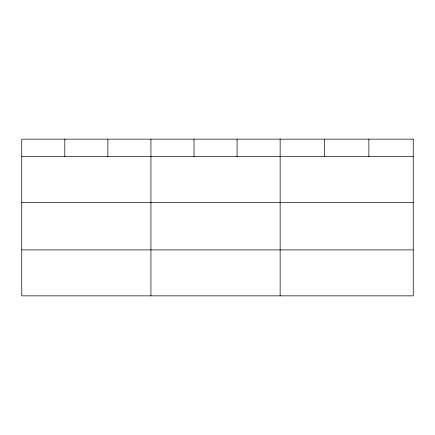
<?xml version="1.0" encoding="UTF-8"?>
<svg xmlns="http://www.w3.org/2000/svg" width="435" height="435" viewBox="0 0 435 435"><rect width="100%" height="100%" fill="white"/><g stroke="black" fill="none" stroke-linecap="round" stroke-linejoin="round"><path stroke-width="0.65" d="M21.75 156.589L413.25 156.589M21.75 202.547L413.25 202.547M21.75 249.897L413.25 249.897M368.88 139.146L368.88 156.589M324.51 139.146L324.51 156.589M280.14 139.146L280.14 295.854M237.075 139.146L237.075 156.589M194.01 139.146L194.01 156.589M150.945 139.146L150.945 295.854M107.88 139.146L107.88 156.589M64.815 139.146L64.815 156.589M413.25 139.146L21.75 139.146L21.75 295.854L413.25 295.854L413.25 139.146"/></g></svg>
